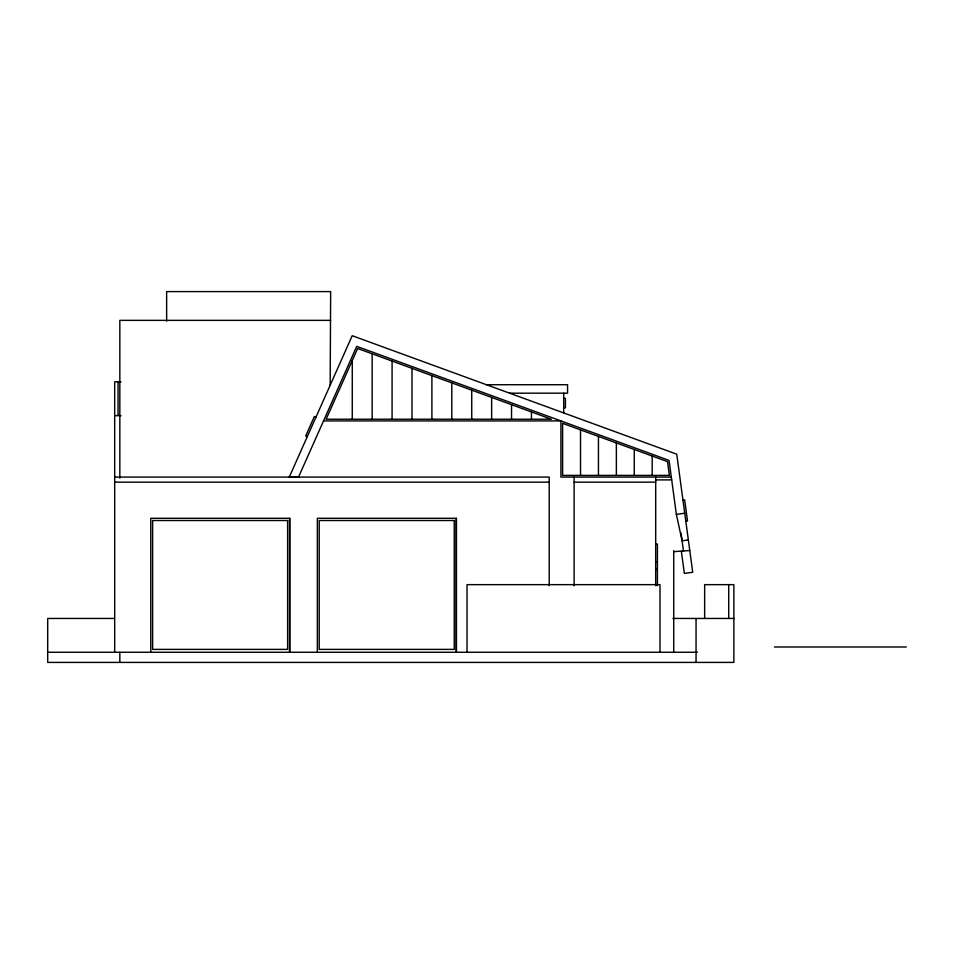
<?xml version="1.0" encoding="UTF-8"?>
<svg xmlns="http://www.w3.org/2000/svg" width="954" height="954" viewBox="0 0 954 954"><rect width="100%" height="100%" fill="white"/><g stroke="black" fill="none" stroke-linecap="round" stroke-linejoin="round"><path stroke-width="1.43" d="M289.277 477.083L352.217 335.713L676.744 454.199L692.723 572.269L684.352 573.402L681.371 551.388M298.53 477.083L356.724 346.362L669.052 460.388L676.362 514.373L682.11 540.823L688.359 539.976M682.957 500.146L684.662 499.908L687.512 520.967L685.819 521.206M676.362 514.373L684.734 513.228M689.778 550.518L673.727 551.65M330.656 320.365L119.834 320.365L119.834 478.133M121.039 381.815L114.683 381.815L114.683 652.262M486.445 384.724L567.558 384.724L567.558 393.179L509.603 393.179M563.695 398.331L565.412 398.331L565.412 407.775L563.695 407.775M114.683 415.622L121.039 415.622M323.525 420.917L560.928 420.917L560.928 477.083L671.306 477.083M289.372 476.857L298.626 476.857M114.683 477.083L549.206 477.083L549.206 585.696M655.696 479.898L671.688 479.898M114.683 482.152L549.206 482.152M574.117 482.152L655.696 482.152M655.696 544.066L657.413 544.066L657.413 585.684M655.696 562.097L657.413 562.097M655.696 569.443L657.413 569.443M114.361 618.454L47.7 618.454L47.7 662.41L733.864 662.41L733.864 584.647L704.648 584.647L704.648 618.454M672.88 618.454L733.864 618.454M774.445 646.991L906.3 646.991M47.7 652.262L697.505 652.262M330.167 385.237L330.656 291.59L166.64 291.59L166.64 321.128M315.917 417.244L314.343 416.54L305.697 435.966L307.271 436.658M681.073 533.155L683.529 551.364M728.713 584.647L728.713 618.454M696.05 618.454L696.05 662.41M673.727 550.685L673.727 652.262M659.989 652.262L659.989 584.647L467.019 584.647L467.019 652.262M655.696 477.083L655.696 585.696M652.178 456.036L652.178 475.39M634.267 449.489L634.267 475.39M616.356 442.954L616.356 475.39M598.444 436.419L598.444 475.39M580.533 429.872L580.533 475.39M574.117 477.083L574.117 585.696M563.695 393.179L563.695 412.927M531.461 411.961L531.461 419.223M511.547 404.687L511.547 419.223M491.644 397.424L491.644 419.223M471.729 390.15L471.729 419.223M456.465 652.262L456.465 518.296L317.348 518.296L317.348 652.262M456.095 518.296L456.095 652.262M451.814 382.876L451.814 419.223M431.9 375.614L431.9 419.223M411.997 368.339L411.997 419.223M392.082 361.077L392.082 419.223M372.167 353.803L372.167 419.223M352.264 360.54L352.264 419.223M289.873 652.262L289.873 518.296L150.756 518.296L150.756 652.262M289.503 518.296L289.503 652.262M119.834 652.262L119.834 662.41M118.057 381.815L118.057 415.622M357.631 348.496L326.137 419.223L551.376 419.223L357.631 348.496M669.374 475.39L562.621 475.39L562.621 423.337L667.514 461.629L669.374 475.39M287.631 520.502L152.628 520.502L152.628 649.388L287.631 649.388L287.631 520.502M454.223 520.502L319.22 520.502L319.22 649.388L454.223 649.388L454.223 520.502"/></g></svg>
